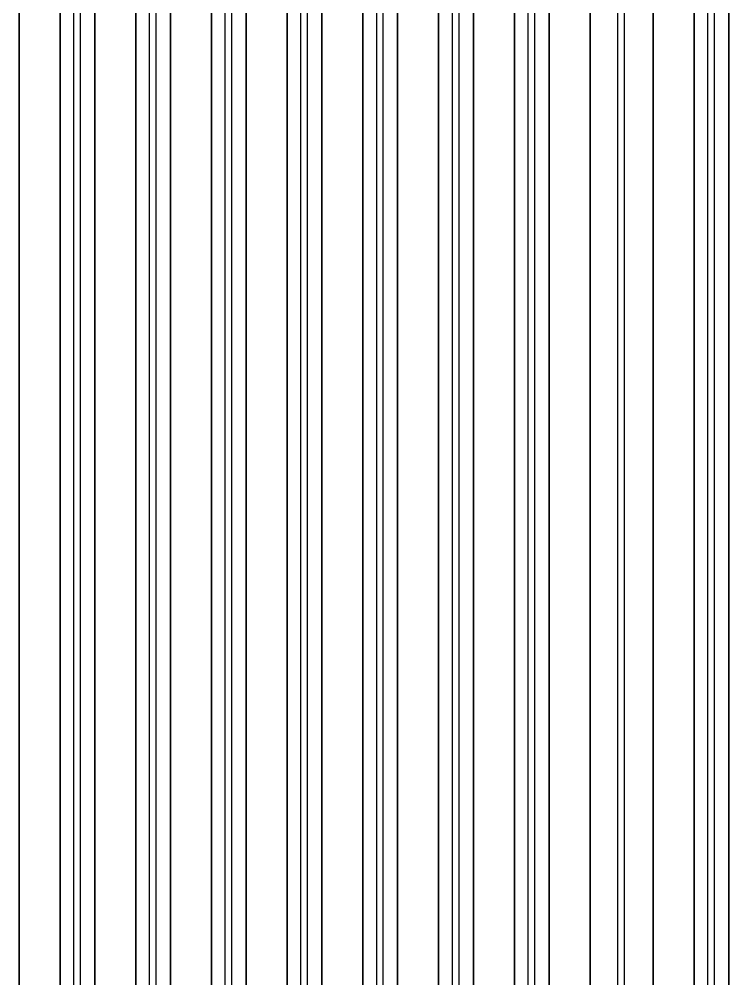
# Model space of a CAD drawing. Extents: x -2057 to 2225, y -44 to 31181.
# Drawn here: x -129.2 to 95.8, y 1862.2 to 2166.3 of the extents above; entities that cross this region are included whole.
import ezdxf

# ---------------------------------------------------------------- set-up
doc = ezdxf.new("R2010")
doc.units = 0
for name, color, linetype in [('etching', 7, 'CONTINUOUS'), ('L3D0_etching3', 5, 'CONTINUOUS'), ('metalization', 8, 'CONTINUOUS'), ('polyimide', 9, 'CONTINUOUS')]:
    doc.layers.add(name, color=color, linetype=linetype)

msp = doc.modelspace()

# ---------------------------------------------------------------- linework, layer by layer
at = {"layer": 'etching'}
for points in [[(-129.208, 1292.185), (-129.208, 9035.377)], [(-116.208, 9035.371), (-116.208, 1192.185)], [(-105.208, 1192.185), (-105.208, 9035.377)], [(-92.208, 9035.371), (-92.208, 1092.185)], [(-81.208, 1092.185), (-81.208, 9035.377)], [(-68.208, 9035.371), (-68.208, 992.185)], [(-57.208, 992.185), (-57.208, 9035.377)], [(-44.208, 9035.371), (-44.208, 892.185)], [(-33.208, 892.185), (-33.208, 9035.377)], [(-20.208, 9035.371), (-20.208, 792.185)], [(-9.208, 792.185), (-9.208, 9035.377)], [(3.792, 9035.371), (3.792, 692.185)], [(14.792, 692.185), (14.792, 9035.377)], [(27.792, 9035.371), (27.792, 592.185)], [(38.792, 592.185), (38.792, 9035.377)], [(51.792, 9035.371), (51.792, 500.247)], [(71.792, 500.247), (71.792, 9035.377)], [(84.792, 9035.371), (84.792, 552.185)], [(95.792, 552.185), (95.792, 9035.377)]]:
    msp.add_lwpolyline(points, dxfattribs=at)
at = {"layer": 'L3D0_etching3'}
for points in [[(-129.208, 1292.185), (-129.208, 9035.377)], [(-116.208, 9035.371), (-116.208, 1192.185)], [(-105.208, 1192.185), (-105.208, 9035.377)], [(-92.208, 9035.371), (-92.208, 1092.185)], [(-81.208, 1092.185), (-81.208, 9035.377)], [(-68.208, 9035.371), (-68.208, 992.185)], [(-57.208, 992.185), (-57.208, 9035.377)], [(-44.208, 9035.371), (-44.208, 892.185)], [(-33.208, 892.185), (-33.208, 9035.377)], [(-20.208, 9035.371), (-20.208, 792.185)], [(-9.208, 792.185), (-9.208, 9035.377)], [(3.792, 9035.371), (3.792, 692.185)], [(14.792, 692.185), (14.792, 9035.377)], [(27.792, 9035.371), (27.792, 592.185)], [(38.792, 592.185), (38.792, 9035.377)], [(51.792, 9035.371), (51.792, 500.247)], [(71.792, 500.247), (71.792, 9035.377)], [(84.792, 9035.371), (84.792, 552.185)], [(95.792, 552.185), (95.792, 9035.377)]]:
    msp.add_lwpolyline(points, dxfattribs=at)
at = {"layer": 'metalization'}
for points in [[(-111.858, 1187.204), (-111.858, 9040.22)], [(-109.858, 9040.22), (-109.858, 1187.204)], [(-87.858, 1087.204), (-87.858, 9040.22)], [(-85.858, 9040.22), (-85.858, 1087.204)], [(-63.858, 987.204), (-63.858, 9040.22)], [(-61.858, 9040.22), (-61.858, 987.204)], [(-39.858, 887.204), (-39.858, 9040.22)], [(-37.858, 9040.22), (-37.858, 887.204)], [(-15.858, 787.204), (-15.858, 9040.22)], [(-13.858, 9040.22), (-13.858, 787.204)], [(8.142, 687.204), (8.142, 9040.22)], [(10.142, 9040.22), (10.142, 687.204)], [(32.142, 587.204), (32.142, 9040.22)], [(34.142, 9040.22), (34.142, 587.204)], [(60.642, 497.204), (60.642, 9040.22)], [(62.642, 9040.22), (62.642, 497.204)], [(89.142, 547.204), (89.142, 9040.22)], [(91.142, 9040.22), (91.142, 547.204)]]:
    msp.add_lwpolyline(points, dxfattribs=at)
at = {"layer": 'polyimide'}
for points in [[(-129.208, 9035.377), (-129.208, 1292.185)], [(-129.208, 1292.185), (-129.208, 9035.377)], [(-116.208, 1192.185), (-116.208, 9035.371)], [(-116.208, 9035.371), (-116.208, 1192.185)], [(-105.208, 9035.377), (-105.208, 1192.185)], [(-105.208, 1192.185), (-105.208, 9035.377)], [(-92.208, 1092.185), (-92.208, 9035.371)], [(-92.208, 9035.371), (-92.208, 1092.185)], [(-81.208, 9035.377), (-81.208, 1092.185)], [(-81.208, 1092.185), (-81.208, 9035.377)], [(-68.208, 992.185), (-68.208, 9035.371)], [(-68.208, 9035.371), (-68.208, 992.185)], [(-57.208, 9035.377), (-57.208, 992.185)], [(-57.208, 992.185), (-57.208, 9035.377)], [(-44.208, 892.185), (-44.208, 9035.371)], [(-44.208, 9035.371), (-44.208, 892.185)], [(-33.208, 9035.377), (-33.208, 892.185)], [(-33.208, 892.185), (-33.208, 9035.377)], [(-20.208, 792.185), (-20.208, 9035.371)], [(-20.208, 9035.371), (-20.208, 792.185)], [(-9.208, 9035.377), (-9.208, 792.185)], [(-9.208, 792.185), (-9.208, 9035.377)], [(3.792, 692.185), (3.792, 9035.371)], [(3.792, 9035.371), (3.792, 692.185)], [(14.792, 9035.377), (14.792, 692.185)], [(14.792, 692.185), (14.792, 9035.377)], [(27.792, 592.185), (27.792, 9035.371)], [(27.792, 9035.371), (27.792, 592.185)], [(38.792, 9035.377), (38.792, 592.185)], [(38.792, 592.185), (38.792, 9035.377)], [(51.792, 500.247), (51.792, 9035.371)], [(51.792, 9035.371), (51.792, 500.247)], [(71.792, 9035.377), (71.792, 500.247)], [(71.792, 500.247), (71.792, 9035.377)], [(84.792, 552.185), (84.792, 9035.371)], [(84.792, 9035.371), (84.792, 552.185)], [(95.792, 9035.377), (95.792, 552.185)], [(95.792, 552.185), (95.792, 9035.377)]]:
    msp.add_lwpolyline(points, dxfattribs=at)

doc.saveas('drawing.dxf')
